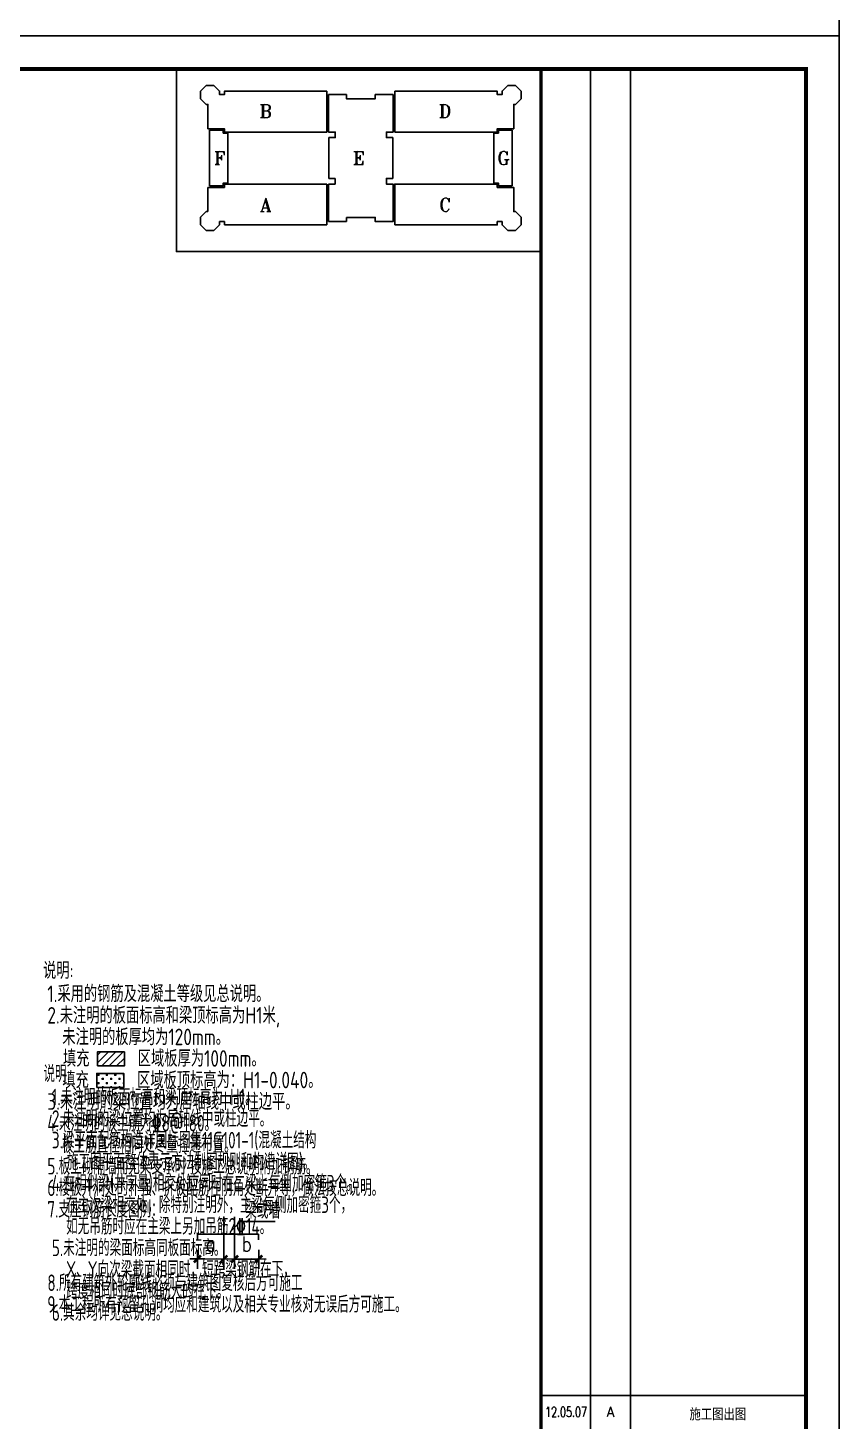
# Model space of a CAD drawing. Header units: millimetres. Extents: x 2998490 to 15040601, y 444546 to 7822218.
# Drawn here: x 14219233 to 14243717, y 7612187 to 7654209 of the extents above; entities that cross this region are included whole.
import ezdxf
from ezdxf.enums import TextEntityAlignment as Align

# ---------------------------------------------------------------- set-up
doc = ezdxf.new("R2010")
doc.units = ezdxf.units.MM
doc.header["$LTSCALE"] = 2000
for name, color, linetype in [('3-ban', 84, 'Continuous'), ('3-liang-R截面-X', 50, 'Continuous'), ('图框', 7, 'Continuous')]:
    doc.layers.add(name, color=color, linetype=linetype)
doc.styles.add('DIM_FONT', font='SIMPLEX', dxfattribs={"width": 0.8, "bigfont": 'HZTXT'})
doc.styles.add('TKZ1_tjhts.shx', font='tjromant.shx', dxfattribs={"bigfont": 'tjhts.shx'})
doc.styles.add('TSSD_Rein', font='Tssdeng.shx', dxfattribs={"width": 0.7, "bigfont": 'hztxt.shx'})
doc.dimstyles.new('AXIS150', dxfattribs={"dimscale": 1.5, "dimtxt": 300, "dimasz": 1, "dimexe": 200, "dimexo": 200, "dimgap": 150, "dimtad": 1, "dimdec": 0, "dimzin": 0, "dimdsep": 46, "dimtxsty": 'DIM_FONT', "dimblk1": '_DIMX', "dimblk2": '_DIMX', "dimsah": 1, "dimcen": 0.09, "dimclrt": 7, "dimadec": 0, "dimazin": 0, "dimtfac": 1, "dimtdec": 0, "dimtix": 1, "dimtmove": 2, "dimatfit": 3, "dimfxl": 0, "dimtolj": 1, "dimtzin": 0, "dimarcsym": 0})

# ---------------------------------------------------------------- blocks, each defined once
blk = doc.blocks.new('TJAD_TK_A0')
at = {"layer": '图框'}
for p, q in [((2162, 399.3), (973, 399.3)), ((2162, -441.7), (2162, 399.3)), ((2087, 389.3), (2087, -30.7)), ((2099, 389.3), (2099, -30.7)), ((2072, -10.7), (2152, -10.7)), ((973, -441.7), (2162, -441.7))]:
    blk.add_line(p, q, dxfattribs=at)
at = {"layer": '图框', "const_width": 1.2}
blk.add_lwpolyline([(2152, -431.7), (2152, 389.3), (998, 389.3), (998, -431.7)], close=True, dxfattribs=at)
at = {"layer": '图框', "const_width": 1}
blk.add_lwpolyline([(2072, 389.3), (2072, -431.7)], dxfattribs=at)
blk = doc.blocks.new('_DIMX')
blk.add_line((-150, 0), (150, 0))
at = {"const_width": 50}
blk.add_lwpolyline([(-70, -70), (70, 70)], dxfattribs=at)
blk = doc.blocks.new('*D944')
at = {"layer": '3-ban', "color": 0, "lineweight": -2}
for p, q in [((14224348, 7617358), (14224348, 7616778)), ((14225148, 7617358), (14225148, 7616777)), ((14224349, 7617078), (14225146, 7617077))]:
    blk.add_line(p, q, dxfattribs=at)
at = {"layer": 'Defpoints', "color": 0}
for p in [(14224348, 7617658), (14225148, 7617658), (14225148, 7617077)]:
    blk.add_point(p, dxfattribs=at)
at = {"layer": '3-ban', "color": 0, "lineweight": -2, "xscale": 1.5, "yscale": 1.5, "zscale": 1.5}
for p, rotation in [((14224348, 7617078), 179.9941877224497), ((14225148, 7617077), 359.9941877224497)]:
    blk.add_blockref('_DIMX', p, dxfattribs=dict(at, rotation=rotation))
at = {"layer": '3-ban', "color": 7, "insert": (14224748, 7617527), "char_height": 450, "attachment_point": 5, "rotation": 359.9942, "style": 'DIM_FONT'}
blk.add_mtext('\\A1;a', dxfattribs=at)
blk = doc.blocks.new('*D945')
at = {"layer": '3-ban', "color": 0, "lineweight": -2}
for p, q in [((14225473, 7617357), (14225473, 7616777)), ((14226200, 7617357), (14226200, 7616777)), ((14225474, 7617077), (14226199, 7617077))]:
    blk.add_line(p, q, dxfattribs=at)
at = {"layer": 'Defpoints', "color": 0}
for p in [(14225473, 7617657), (14226200, 7617657), (14226200, 7617077)]:
    blk.add_point(p, dxfattribs=at)
at = {"layer": '3-ban', "color": 0, "lineweight": -2, "xscale": 1.5, "yscale": 1.5, "zscale": 1.5}
for p, rotation in [((14225473, 7617077), 179.9941877224497), ((14226200, 7617077), 359.9941877224497)]:
    blk.add_blockref('_DIMX', p, dxfattribs=dict(at, rotation=rotation))
at = {"layer": '3-ban', "color": 7, "insert": (14225837, 7617527), "char_height": 450, "attachment_point": 5, "rotation": 359.9942, "style": 'DIM_FONT'}
blk.add_mtext('\\A1;b', dxfattribs=at)

msp = doc.modelspace()

# ---------------------------------------------------------------- hatches: boundary and pattern name
at = {"layer": '3-ban'}
h = msp.add_hatch(dxfattribs=at)
h.set_pattern_fill('ANSI31', color=256, scale=50, style=0)
h.set_pattern_definition([(45, (11280448.94, 6805717.48), (-112.2532015, 112.2532015), [])])
h.paths.add_polyline_path([(14221334.8, 7623324.7), (14221334.8, 7622899.3), (14222145.3, 7622899.3), (14222145.3, 7623324.7)])
h = msp.add_hatch(dxfattribs=at)
h.set_pattern_fill('CROSS', color=256, scale=20, style=0)
h.set_pattern_definition([(0, (0, -46259.63), (127, 127), [63.5, -190.5]), (90, (31.75, -46291.38), (-127, 127), [63.5, -190.5])])
h.paths.add_polyline_path([(14221314.5, 7622249.3), (14222125, 7622249.3), (14222125, 7622674.7), (14221314.5, 7622674.7)])

# ---------------------------------------------------------------- linework, layer by layer
for p, q in [((14225148, 7617232.1), (14225148.1, 7618353.4)), ((14225334.9, 7617893.7), (14225655, 7618204.7)), ((14225472.7, 7617232.1), (14225472.9, 7618353.3)), ((14225655, 7618204.7), (14226696.3, 7618204.6))]:
    msp.add_line(p, q, dxfattribs=at)
at = {"layer": '3-ban', "color": 1, "ltscale": 0.5}
for p, q in [((14224351.7, 7617649.7), (14224351.7, 7617828.1)), ((14224351.7, 7617828.1), (14226198.3, 7617828.1)), ((14226198.3, 7617828.1), (14226198.3, 7617655.5))]:
    msp.add_line(p, q, dxfattribs=at)
at = {"layer": '3-ban', "elevation": 7597.5}
for points in [[(14221334.8, 7622899.3), (14222145.3, 7622899.3), (14222145.3, 7623324.7), (14221334.8, 7623324.7)], [(14221314.5, 7622249.3), (14222125, 7622249.3), (14222125, 7622674.7), (14221314.5, 7622674.7)]]:
    msp.add_lwpolyline(points, close=True, dxfattribs=at)
at = {"layer": '图框'}
for p, q in [((14228260.7, 7652297.5), (14228260.7, 7651067.5)), ((14230303.8, 7652297.5), (14230303.8, 7651067.5)), ((14228317.3, 7650282.5), (14228317.3, 7649667.5)), ((14228317.3, 7649667.5), (14228512.3, 7649667.5)), ((14228512.3, 7649667.5), (14228512.3, 7649497.5)), ((14225167.3, 7649397.5), (14224667.3, 7649397.5)), ((14224667.3, 7649397.5), (14224667.3, 7648667.5)), ((14225167.3, 7649497.5), (14225167.3, 7649397.5)), ((14228260.7, 7649497.5), (14225167.3, 7649497.5)), ((14228260.7, 7649497.5), (14228260.7, 7648267.5)), ((14228512.3, 7649497.5), (14228309.8, 7649497.5)), ((14228309.8, 7649497.5), (14228309.8, 7648367.5)), ((14224614.1, 7648667.5), (14224447.2, 7648500.6)), ((14224447.2, 7648500.6), (14224447.2, 7648264.5)), ((14224667.3, 7648667.5), (14224614.1, 7648667.5)), ((14228847.3, 7648367.5), (14228847.3, 7648492.5)), ((14228847.3, 7648492.5), (14229282.3, 7648492.5)), ((14224447.2, 7648264.5), (14224614.2, 7648097.5)), ((14224614.2, 7648097.5), (14224850.3, 7648097.5)), ((14224850.3, 7648097.5), (14225017.3, 7648264.5)), ((14225017.3, 7648264.5), (14225017.3, 7648367.5)), ((14225017.3, 7648367.5), (14225167.3, 7648367.5)), ((14225167.3, 7648367.5), (14225167.3, 7648267.5)), ((14225167.3, 7648267.5), (14228260.7, 7648267.5)), ((14228309.8, 7648367.5), (14228847.3, 7648367.5))]:
    msp.add_line(p, q, dxfattribs=at)
for points in [[(14223717.1, 7652963.6), (14223717.1, 7647463.6), (14234717.1, 7647463.6)], [(14228260.7, 7651067.5), (14225167.3, 7651067.5), (14225167.3, 7651167.5), (14224667.3, 7651167.5), (14224667.3, 7651897.5), (14224614.1, 7651897.5), (14224447.2, 7652064.4), (14224447.2, 7652300.5), (14224614.2, 7652467.5), (14224850.3, 7652467.5), (14225017.3, 7652300.5), (14225017.3, 7652197.5), (14225167.3, 7652197.5), (14225167.3, 7652297.5), (14228260.7, 7652297.5)], [(14228317.3, 7650282.5), (14228317.3, 7650897.5), (14228512.3, 7650897.5), (14228512.3, 7651067.5), (14228309.8, 7651067.5), (14228309.8, 7652197.5)], [(14228309.8, 7652197.5), (14228847.3, 7652197.5), (14228847.3, 7652072.5), (14229282.3, 7652072.5)], [(14230254.8, 7652197.5), (14229717.3, 7652197.5), (14229717.3, 7652072.5), (14229282.3, 7652072.5)], [(14230247.3, 7650282.5), (14230247.3, 7650897.5), (14230052.3, 7650897.5), (14230052.3, 7651067.5), (14230254.8, 7651067.5), (14230254.8, 7652197.5)], [(14230303.8, 7651067.5), (14233397.3, 7651067.5), (14233397.3, 7651167.5), (14233897.3, 7651167.5), (14233897.3, 7651897.5), (14233950.4, 7651897.5), (14234117.3, 7652064.4), (14234117.3, 7652300.5), (14233950.3, 7652467.5), (14233714.2, 7652467.5), (14233547.2, 7652300.5), (14233547.2, 7652197.5), (14233397.3, 7652197.5), (14233397.3, 7652297.5), (14230303.8, 7652297.5)], [(14230247.3, 7650282.5), (14230247.3, 7649667.5), (14230052.3, 7649667.5), (14230052.3, 7649497.5), (14230254.8, 7649497.5), (14230254.8, 7648367.5), (14229717.3, 7648367.5), (14229717.3, 7648492.5), (14229282.3, 7648492.5)], [(14230303.8, 7648267.5), (14230303.8, 7649497.5), (14233397.3, 7649497.5), (14233397.3, 7649397.5), (14233897.3, 7649397.5), (14233897.3, 7648667.5), (14233950.4, 7648667.5), (14234117.3, 7648500.6), (14234117.3, 7648264.5), (14233950.3, 7648097.5), (14233714.2, 7648097.5), (14233547.2, 7648264.5), (14233547.2, 7648367.5), (14233397.3, 7648367.5), (14233397.3, 7648267.5), (14230303.8, 7648267.5)]]:
    msp.add_lwpolyline(points, dxfattribs=at)
for points in [[(14224715.7, 7649446.4), (14225131.2, 7649446.4), (14225131.2, 7649529.6), (14225265.7, 7649529.6), (14225265.7, 7651035.4), (14225131.2, 7651035.4), (14225131.2, 7651118.6), (14224715.7, 7651118.6)], [(14233848.8, 7649446.4), (14233433.4, 7649446.4), (14233433.4, 7649529.6), (14233298.8, 7649529.6), (14233298.8, 7651035.4), (14233433.4, 7651035.4), (14233433.4, 7651118.6), (14233848.8, 7651118.6)]]:
    msp.add_lwpolyline(points, close=True, dxfattribs=at)

# ---------------------------------------------------------------- block references
at = {"layer": '图框', "xscale": 100, "yscale": 100, "zscale": 100}
for p in [(14027517.1, 7698133.9), (14027517.1, 7614033.9)]:
    msp.add_blockref('TJAD_TK_A0', p, dxfattribs=at)

# ---------------------------------------------------------------- texts
at = {"layer": '3-ban', "color": 2, "style": 'TSSD_Rein', "width": 0.8}
msp.add_text('说明:', height=500, rotation=359.99419, dxfattribs=at).set_placement((14219690.2, 7625525.7))
at = {"layer": '3-ban', "style": 'TSSD_Rein'}
for s, width, p in [('1.采用的钢筋及混凝土等级见总说明。', 0.8, (14219821, 7624825.7)), ('2.未注明的板面标高和梁顶标高为H1米,', 0.8, (14219821, 7624175.7)), ('未注明的板厚均为120mm。', 0.8, (14220272.6, 7623525.7)), ('填充      区域板厚为100mm。', 0.8, (14220292.9, 7622875.7)), ('填充      区域板顶标高为：H1-0.040。', 0.8, (14220272.6, 7622225.7)), ('3.未注明的粱位置均为居轴线中或柱边平。', 0.8, (14219821, 7621575.7)), ('4.未注明的板主筋为%%1328@180。', 0.7, (14219821, 7620925.7)), ('板主筋直径相同处尽量拉通布置。', 0.7, (14220258.4, 7620275.7)), ('5.板上砌隔墙而无梁支承时,按施工总说明附加钢筋。', 0.7, (14219821, 7619625.7)), ('6.楼板开洞处的补强、折板配筋在阴角处断开等，做法按总说明。', 0.7, (14219821, 7618975.7)), ('7.支座钢筋长度图例：', 0.7, (14219821, 7618325.7)), ('梁或墙', 0.7, (14225793.4, 7618296.2)), ('8.所有建筑外轮廓线必须与建筑图复核后方可施工', 0.7, (14219821, 7616109.8)), ('9.本工程所有预留孔洞均应和建筑以及相关专业核对无误后方可施工。', 0.7, (14219821, 7615459.8))]:
    msp.add_text(s, height=500, rotation=359.99419, dxfattribs=dict(at, width=width)).set_placement(p)
at = {"layer": '3-liang-R截面-X', "color": 2, "style": 'TSSD_Rein', "width": 0.7}
msp.add_text('说明:', height=500, rotation=359.99419, dxfattribs=at).set_placement((14219701.9, 7622413.1))
at = {"layer": '3-liang-R截面-X', "style": 'TSSD_Rein', "width": 0.7}
for s, p in [('1.未注明的板面标高和梁顶标高为 H1。', (14219957.6, 7621713.1)), ('2.未注明的粱位置均为居轴线中或柱边平。', (14219957.6, 7621063.1)), ('3.梁平面配筋构造详国标图集11G101-1(混凝土结构', (14219957.6, 7620413.1)), ('施工图平面整体表示方法制图规则和构造详图)。', (14220409.1, 7619763.1)), ('4.在相似梁(井字量)相交处应同时在二梁上每侧加密箍3个。', (14219957.6, 7619113.1)), ('在主次梁相交处，除特别注明外，主梁每侧加密箍3个，', (14220386.4, 7618463.1)), ('如无吊筋时应在主梁上另加吊筋2%%13214。', (14220386.4, 7617813.1)), ('5.未注明的梁面标高同板面标高。', (14219957.6, 7617163.1)), ('X、Y向次梁截面相同时，短跨梁钢筋在下，', (14220386.4, 7616513.1)), ('跨度相同时底部钢筋大的在下。', (14220386.4, 7615863.1)), ('6.其余均详见总说明。', (14219957.6, 7615213.1))]:
    msp.add_text(s, height=500, rotation=359.99419, dxfattribs=at).set_placement(p)
at = {"layer": '图框', "style": 'TKZ1_tjhts.shx'}
for s, height, p in [('B', 400, (14226411.1, 7651699)), ('D', 400, (14231822.8, 7651699)), ('F', 400, (14225020.7, 7650283.1)), ('E', 400, (14229220.6, 7650283.1)), ('G', 400, (14233590.8, 7650283.1)), ('A', 400, (14226411.1, 7648870.5)), ('C', 400, (14231822.8, 7648870.5)), ('A', 300, (14236817.1, 7612463.6)), ('施工图出图', 360, (14240056.6, 7612390.3))]:
    msp.add_text(s, height=height, dxfattribs=at).set_placement(p, align=Align.MIDDLE_CENTER)
at = {"layer": '图框', "style": 'TKZ1_tjhts.shx', "width": 0.7}
msp.add_text('12.05.07', height=300, dxfattribs=at).set_placement((14235474.9, 7612463.6), align=Align.MIDDLE_CENTER)

# ---------------------------------------------------------------- dimensions: what is measured, and where the dimension line sits
at = {"layer": '3-ban'}
for base, p1, p2, text, picture, middle in [((14225147.9, 7617077.4), (14224347.8, 7617657.6), (14225148, 7617657.5), 'a', '*D944', (14224747.9, 7617527.5)), ((14226200.2, 7617077.3), (14225472.8, 7617657.5), (14226200.3, 7617657.4), 'b', '*D945', (14225836.5, 7617527.4))]:
    dim = msp.add_linear_dim(base=base, p1=p1, p2=p2, angle=359.99419, text=text, dimstyle='AXIS150', dxfattribs=at)
    dim.commit()
    dim.dimension.update_dxf_attribs({"geometry": picture, "text_midpoint": middle})

doc.saveas('drawing.dxf')
